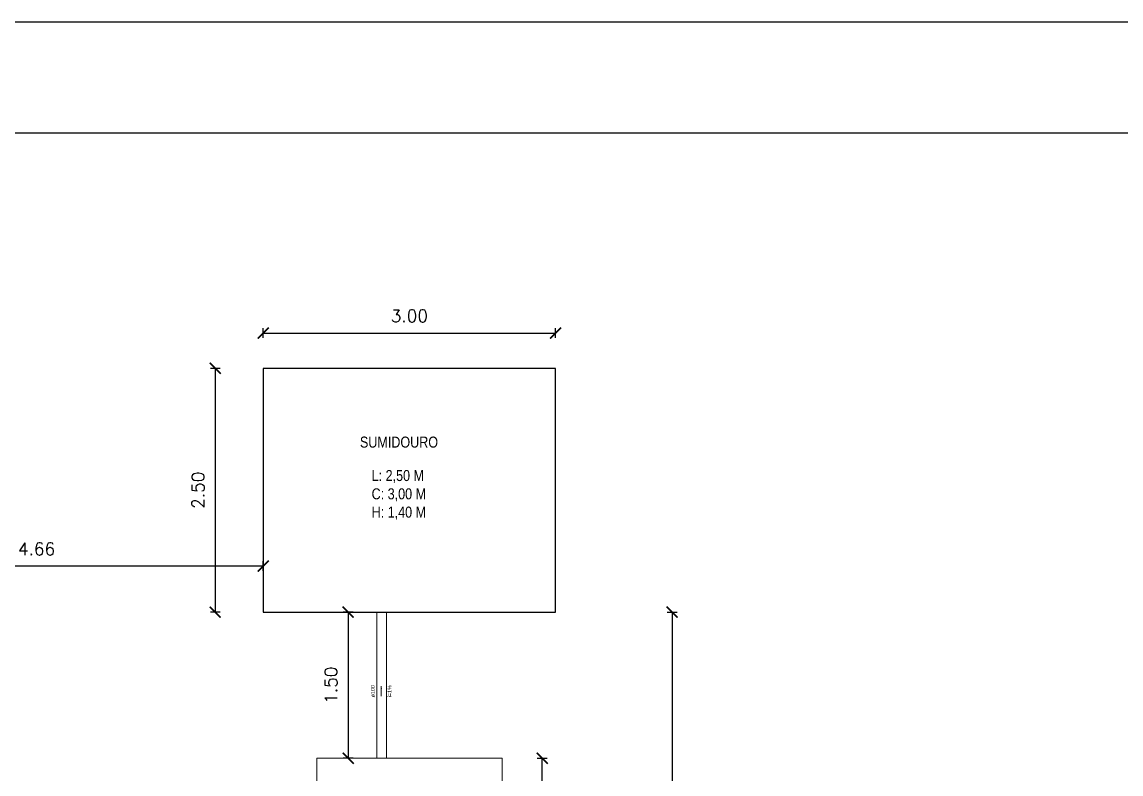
# Model space of a CAD drawing. Header units: millimetres. Extents: x 270 to 744, y -31 to 127.
# Drawn here: x 695.71 to 706.98, y 119.66 to 127.37 of the extents above; entities that cross this region are included whole.
import ezdxf

# ---------------------------------------------------------------- set-up
doc = ezdxf.new("R2010")
doc.units = ezdxf.units.MM
doc.header["$LTSCALE"] = 0.01
doc.header["$MEASUREMENT"] = 0
for name, color, linetype, lineweight in [('at_Text', 7, 'Continuous', 9), ('at_Text @ 75', 7, 'Continuous', 9), ('TQ-Condutos', 3, 'Continuous', 5), ('TQ-Sentido conduto', 9, 'Continuous', 5), ('TQ-Textos conduto', 7, 'Continuous', 5)]:
    doc.layers.add(name, color=color, linetype=linetype, lineweight=lineweight)
doc.layers.add('FOLHA', color=7, linetype='Continuous')
doc.styles.add('0.15 - Texto Mínimo', font='ARIALN.TTF', dxfattribs={"height": 0.0015})
doc.styles.add('Arial', font='arial.ttf')
doc.styles.add('ROMANS', font='simplex.shx')
doc.dimstyles.new('Esc 1-75', dxfattribs={"dimtxt": 0.1275, "dimasz": 0.1125, "dimexe": 0.05, "dimexo": 0.05, "dimgap": 0.1125, "dimtad": 1, "dimzin": 4, "dimdsep": 46, "dimtxsty": 'ROMANS', "dimblk": 'ARCHTICK', "dimcen": 0, "dimclrd": 1, "dimclre": 1, "dimadec": 0, "dimazin": 1, "dimtfac": 1, "dimtix": 1, "dimtmove": 1, "dimatfit": 3, "dimldrblk": 'ARCHTICK', "dimfxl": 0, "dimarcsym": 0})

# ---------------------------------------------------------------- blocks, each defined once
blk = doc.blocks.new('A3')
at = {"color": 15}
blk.add_lwpolyline([(0, 0), (420, 0), (420, 297), (0, 297)], close=True, dxfattribs=at)
at = {"color": 0}
blk.add_lwpolyline([(25, 10), (410, 10), (410, 287), (25, 287)], close=True, dxfattribs=at)
blk = doc.blocks.new('_ARCHTICK')
at = {"color": 0, "linetype": 'ByBlock', "const_width": 0.15}
blk.add_lwpolyline([(-0.5, -0.5), (0.5, 0.5)], dxfattribs=at)
blk = doc.blocks.new('*D21')
at = {"color": 1, "lineweight": -2, "transparency": 16777216}
for p, q in [((699.103, 121.319), (699.003, 121.319)), ((699.053, 121.319), (699.053, 119.819)), ((699.103, 119.819), (699.003, 119.819))]:
    blk.add_line(p, q, dxfattribs=at)
at = {"layer": 'Defpoints', "color": 0, "transparency": 16777216}
for p in [(699.396, 121.319), (699.053, 119.819), (699.396, 119.819)]:
    blk.add_point(p, dxfattribs=at)
at = {"color": 1, "lineweight": -2, "transparency": 16777216, "xscale": 0.1125, "yscale": 0.1125, "zscale": 0.1125}
for p, rotation in [((699.053, 121.319), 90), ((699.053, 119.819), 270)]:
    blk.add_blockref('_ARCHTICK', p, dxfattribs=dict(at, rotation=rotation))
at = {"color": 0, "transparency": 16777216, "insert": (698.876, 120.569), "char_height": 0.1275, "attachment_point": 5, "rotation": 90, "style": 'ROMANS'}
blk.add_mtext('1.50', dxfattribs=at)
blk = doc.blocks.new('*D30')
at = {"color": 1, "lineweight": -2, "transparency": 16777216}
for p, q in [((700.994, 119.819), (701.094, 119.819)), ((701.044, 118.719), (701.044, 119.819)), ((700.994, 118.719), (701.094, 118.719))]:
    blk.add_line(p, q, dxfattribs=at)
at = {"layer": 'Defpoints', "color": 0, "transparency": 16777216}
for p in [(700.632, 119.819), (701.044, 119.819), (700.632, 118.719)]:
    blk.add_point(p, dxfattribs=at)
at = {"color": 1, "lineweight": -2, "transparency": 16777216, "xscale": 0.1125, "yscale": 0.1125, "zscale": 0.1125}
for p, rotation in [((701.044, 119.819), 90), ((701.044, 118.719), 270)]:
    blk.add_blockref('_ARCHTICK', p, dxfattribs=dict(at, rotation=rotation))
at = {"color": 0, "transparency": 16777216, "insert": (700.868, 119.269), "char_height": 0.1275, "attachment_point": 5, "rotation": 90, "style": 'ROMANS'}
blk.add_mtext('1.10', dxfattribs=at)
blk = doc.blocks.new('*D31')
at = {"color": 1, "lineweight": -2, "transparency": 16777216}
for p, q in [((698.182, 124.131), (698.182, 124.231)), ((698.182, 124.181), (701.182, 124.181)), ((701.182, 124.131), (701.182, 124.231))]:
    blk.add_line(p, q, dxfattribs=at)
at = {"layer": 'Defpoints', "color": 0, "transparency": 16777216}
for p in [(701.182, 124.181), (698.182, 123.819), (701.182, 123.819)]:
    blk.add_point(p, dxfattribs=at)
at = {"color": 1, "lineweight": -2, "transparency": 16777216, "xscale": 0.1125, "yscale": 0.1125, "zscale": 0.1125, "rotation": 180}
blk.add_blockref('_ARCHTICK', (698.182, 124.181), dxfattribs=at)
at = {"color": 1, "lineweight": -2, "transparency": 16777216, "xscale": 0.1125, "yscale": 0.1125, "zscale": 0.1125}
blk.add_blockref('_ARCHTICK', (701.182, 124.181), dxfattribs=at)
at = {"color": 0, "transparency": 16777216, "insert": (699.682, 124.357), "char_height": 0.1275, "attachment_point": 5, "style": 'ROMANS'}
blk.add_mtext('3.00', dxfattribs=at)
blk = doc.blocks.new('*D32')
at = {"color": 1, "lineweight": -2, "transparency": 16777216}
for p, q in [((697.739, 123.819), (697.639, 123.819)), ((697.689, 123.819), (697.689, 121.319)), ((697.739, 121.319), (697.639, 121.319))]:
    blk.add_line(p, q, dxfattribs=at)
at = {"layer": 'Defpoints', "color": 0, "transparency": 16777216}
for p in [(698.182, 123.819), (697.689, 121.319), (698.182, 121.319)]:
    blk.add_point(p, dxfattribs=at)
at = {"color": 1, "lineweight": -2, "transparency": 16777216, "xscale": 0.1125, "yscale": 0.1125, "zscale": 0.1125}
for p, rotation in [((697.689, 123.819), 90), ((697.689, 121.319), 270)]:
    blk.add_blockref('_ARCHTICK', p, dxfattribs=dict(at, rotation=rotation))
at = {"color": 0, "transparency": 16777216, "insert": (697.513, 122.569), "char_height": 0.1275, "attachment_point": 5, "rotation": 90, "style": 'ROMANS'}
blk.add_mtext('2.50', dxfattribs=at)
blk = doc.blocks.new('*D33')
at = {"color": 1, "lineweight": -2, "transparency": 16777216}
for p, q in [((693.527, 121.741), (693.527, 121.841)), ((698.182, 121.741), (698.182, 121.841)), ((698.182, 121.791), (693.527, 121.791))]:
    blk.add_line(p, q, dxfattribs=at)
at = {"layer": 'Defpoints', "color": 0, "transparency": 16777216}
for p in [(693.527, 121.791), (693.527, 121.319), (698.182, 121.319)]:
    blk.add_point(p, dxfattribs=at)
at = {"color": 1, "lineweight": -2, "transparency": 16777216, "xscale": 0.1125, "yscale": 0.1125, "zscale": 0.1125, "rotation": 180}
blk.add_blockref('_ARCHTICK', (693.527, 121.791), dxfattribs=at)
at = {"color": 1, "lineweight": -2, "transparency": 16777216, "xscale": 0.1125, "yscale": 0.1125, "zscale": 0.1125}
blk.add_blockref('_ARCHTICK', (698.182, 121.791), dxfattribs=at)
at = {"color": 0, "transparency": 16777216, "insert": (695.855, 121.967), "char_height": 0.1275, "attachment_point": 5, "style": 'ROMANS'}
blk.add_mtext('4.66', dxfattribs=at)
blk = doc.blocks.new('*D34')
at = {"color": 1, "lineweight": -2, "transparency": 16777216}
for p, q in [((702.328, 121.319), (702.428, 121.319)), ((702.378, 121.319), (702.378, 114.074)), ((702.328, 114.074), (702.428, 114.074))]:
    blk.add_line(p, q, dxfattribs=at)
at = {"layer": 'Defpoints', "color": 0, "transparency": 16777216}
for p in [(701.182, 121.319), (701.182, 114.074), (702.378, 114.074)]:
    blk.add_point(p, dxfattribs=at)
at = {"color": 1, "lineweight": -2, "transparency": 16777216, "xscale": 0.1125, "yscale": 0.1125, "zscale": 0.1125}
for p, rotation in [((702.378, 121.319), 90), ((702.378, 114.074), 270)]:
    blk.add_blockref('_ARCHTICK', p, dxfattribs=dict(at, rotation=rotation))
at = {"color": 0, "transparency": 16777216, "insert": (702.202, 117.696), "char_height": 0.1275, "attachment_point": 5, "rotation": 90, "style": 'ROMANS'}
blk.add_mtext('7.25', dxfattribs=at)

msp = doc.modelspace()

# ---------------------------------------------------------------- hatches: boundary and pattern name
at = {"layer": 'TQ-Sentido conduto', "linetype": 'Continuous'}
msp.add_hatch(color=256, dxfattribs=at).paths.add_polyline_path([(699.393, 120.56), (699.386, 120.535), (699.4, 120.535)])

# ---------------------------------------------------------------- linework, layer by layer
for p, q in [((698.182, 123.819), (698.182, 121.319)), ((701.182, 123.819), (698.182, 123.819)), ((701.182, 121.319), (701.182, 123.819)), ((698.182, 121.319), (701.182, 121.319))]:
    msp.add_line(p, q)
at = {"layer": 'at_Text'}
for p, q in [((700.632, 119.819), (698.732, 119.819)), ((698.732, 119.819), (698.732, 118.719)), ((700.632, 119.819), (700.632, 118.719))]:
    msp.add_line(p, q, dxfattribs=at)
at = {"layer": 'TQ-Condutos'}
for p, q in [((699.346, 119.819), (699.346, 121.319)), ((699.446, 119.819), (699.446, 121.319))]:
    msp.add_line(p, q, dxfattribs=at)
at = {"layer": 'TQ-Sentido conduto'}
msp.add_lwpolyline([(699.393, 120.455), (699.393, 120.56)], dxfattribs=at)

# ---------------------------------------------------------------- block references
at = {"layer": 'FOLHA', "xscale": 0.1141052537551528, "yscale": 0.1141052537551528, "zscale": 0.1141052537551528}
msp.add_blockref('A3', (669.055, 93.483), dxfattribs=at)

# ---------------------------------------------------------------- texts
at = {"layer": 'at_Text @ 75', "char_height": 0.1125, "attachment_point": 1, "style": '0.15 - Texto Mínimo'}
for s, insert in [('SUMIDOURO', (699.174, 123.119)), ('L: 2,50 M\\PC: 3,00 M\\PH: 1,40 M', (699.294, 122.776))]:
    msp.add_mtext_dynamic_manual_height_columns(s, width=1.0168, gutter_width=0.562, heights=[0], dxfattribs=dict(at, insert=insert))
at = {"layer": 'TQ-Textos conduto', "char_height": 0.0396, "width": 0.19008, "attachment_point": 8, "rotation": 90.0002, "line_spacing_factor": 0.6, "style": 'Arial'}
for s, insert in [('ø100', (699.327, 120.507)), ('i=1%', (699.498, 120.507))]:
    msp.add_mtext(s, dxfattribs=dict(at, insert=insert))

# ---------------------------------------------------------------- dimensions: what is measured, and where the dimension line sits
for base, p1, p2, picture, middle in [((701.182, 124.181), (698.182, 123.819), (701.182, 123.819), '*D31', (699.682, 124.357)), ((693.5271, 121.7905), (698.1822, 121.319), (693.5271, 121.319), '*D33', (695.8547, 121.9668))]:
    dim = msp.add_linear_dim(base=base, p1=p1, p2=p2, dimstyle='Esc 1-75')
    dim.commit()
    dim.dimension.update_dxf_attribs({"geometry": picture, "text_midpoint": middle})
for base, p1, p2, picture, middle in [((697.689, 121.319), (698.182, 123.819), (698.182, 121.319), '*D32', (697.513, 122.569)), ((699.053, 119.819), (699.396, 121.319), (699.396, 119.819), '*D21', (698.876, 120.569)), ((702.3779, 114.0736), (701.1822, 121.319), (701.1822, 114.0736), '*D34', (702.2016, 117.6963)), ((701.044, 119.819), (700.632, 118.719), (700.632, 119.819), '*D30', (700.868, 119.269))]:
    dim = msp.add_linear_dim(base=base, p1=p1, p2=p2, angle=90, dimstyle='Esc 1-75')
    dim.commit()
    dim.dimension.update_dxf_attribs({"geometry": picture, "text_midpoint": middle})

doc.saveas('drawing.dxf')
